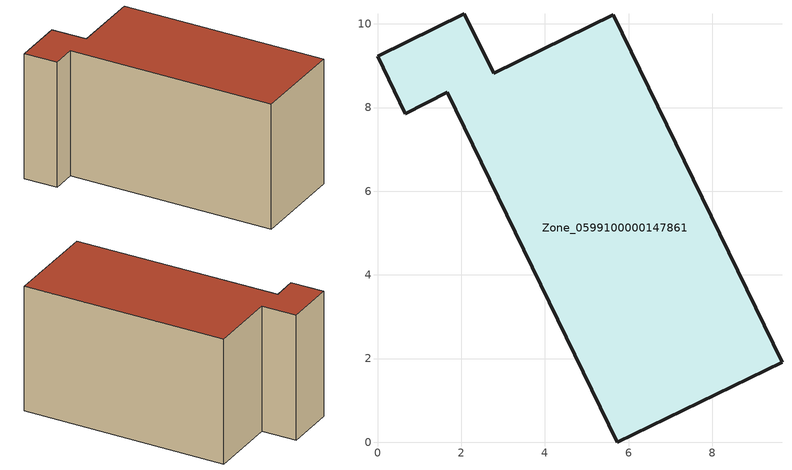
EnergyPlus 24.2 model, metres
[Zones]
Zone_0599100000147861
 floor ground (C_G): 9.67,1.91 5.73,0 1.67,8.37 0.67,7.85 0,9.23 2.07,10.24 2.78,8.82 5.64,10.22 z0
 wall outside (C_F): 2.78,8.82 2.07,10.24 0,9.23 0.67,7.85 1.67,8.37 5.73,0 9.67,1.91 5.64,10.22 2.78,8.82 z0:5.75
 roof outside (C_R): 9.67,1.91 5.64,10.22 2.78,8.82 2.07,10.24 0,9.23 0.67,7.85 1.67,8.37 5.73,0 z5.75
[BUILDING]
Pand.0599100000147861: North Axis=0; Terrain=City; Loads Convergence Tolerance Value=0.04; Temperature Convergence Tolerance Value=0.4; Solar Distribution=FullExterior; Maximum Number of Warmup Days=25; Minimum Number of Warmup Days=1
[Site:Location]
Rotterdam.The.Hague.AP_ZH_NLD Design_Conditions: Latitude=51.96; Longitude=4.45; Time Zone=1; Elevation=-4.5
[SITE:GROUNDTEMPERATURE:BUILDINGSURFACE]
18, 18, 18, 18, 18, 18, 18, 18, 18, 18, 18, 18
[MATERIAL] Thermal Absorptance=0.9; Solar Absorptance=0.7; Visible Absorptance=0.7
Name | Roughness | Thickness | Conductivity | Density | Specific Heat
G.TI.1946-1964 | MediumSmooth | 0.15 | 1 | 540 | 1210
F.TI.1946-1964 | Rough | 0.3 | 0.857143 | 1920 | 840
R.TI.1946-1964 | MediumRough | 0.2 | 0.277778 | 1500 | 1000
[CONSTRUCTION]
C_G: G.TI.1946-1964
C_F: F.TI.1946-1964
C_R: R.TI.1946-1964
[ZONE]
Zone_0599100000147861: Type=1; Multiplier=1; Ceiling Height=Autocalculate; Volume=Autocalculate; Floor Area=autocalculate; Part of Total Floor Area=Yes
[ZONEINFILTRATION:DESIGNFLOWRATE]
Infil_Zone_0599100000147861: Zone or ZoneList or Space or SpaceList=Zone_0599100000147861; Schedule=AlwaysOn; Design Flow Rate Calculation Method=Flow/Area; Flow Rate per Floor Area=0.003; Constant Term Coefficient=1; Temperature Term Coefficient=0; Velocity Term Coefficient=0; Velocity Squared Term Coefficient=0
[HVACTEMPLATE:ZONE:IDEALLOADSAIRSYSTEM]
Zone_0599100000147861: Maximum Heating Supply Air Temperature=50; Minimum Cooling Supply Air Temperature=13; Maximum Heating Supply Air Humidity Ratio=0.0156; Minimum Cooling Supply Air Humidity Ratio=0.0077; Heating Limit=NoLimit; Cooling Limit=NoLimit; Dehumidification Control Type=ConstantSensibleHeatRatio; Cooling Sensible Heat Ratio=0.7; Dehumidification Setpoint=60; Humidification Control Type=None; Humidification Setpoint=30; Outdoor Air Method=None; Outdoor Air Flow Rate per Person=0.00944; Outdoor Air Flow Rate per Zone Floor Area=0; Outdoor Air Flow Rate per Zone=0; Demand Controlled Ventilation Type=None; Outdoor Air Economizer Type=NoEconomizer; Heat Recovery Type=None; Sensible Heat Recovery Effectiveness=0.7; Latent Heat Recovery Effectiveness=0.65
[ZONECONTROL:THERMOSTAT]
ThermostatControl_Zone_0599100000147861: Zone or ZoneList=Zone_0599100000147861; Control Type Schedule=DualSetpointControlType; Control 1=Thermostat_Zone_0599100000147861; Temperature Difference Between Cutout And Setpoint=0
[THERMOSTATSETPOINT:DUALSETPOINT]
Thermostat_Zone_0599100000147861: Heating Setpoint Temperature Schedule=HeatingSetpoint_Zone_0599100000147861; Cooling Setpoint Temperature Schedule=CoolingSetpoint_Zone_0599100000147861
[SCHEDULE:COMPACT]
HeatingSetpoint_Zone_0599100000147861: Through: 12/31, For: AllDays, Until: 24:00, 21
CoolingSetpoint_Zone_0599100000147861: Through: 12/31, For: AllDays, Until: 24:00, 24
DualSetpointControlType: Through: 12/31, For: AllDays, Until: 24:00, 4
AlwaysOn: Through: 12/31, For: AllDays, Until: 24:00, 1
